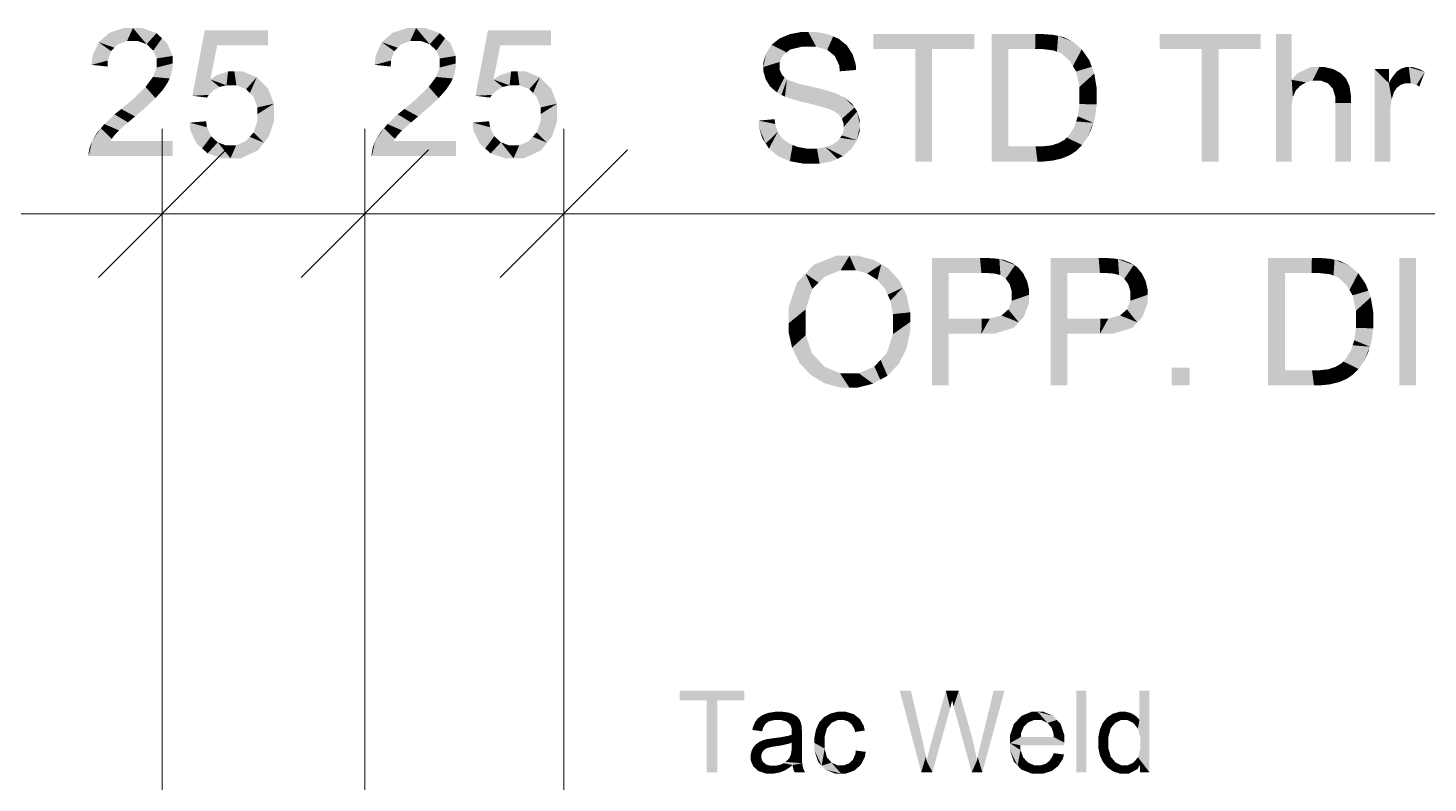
# Model space of a CAD drawing. Header units: millimetres. Extents: x 2 to 579, y 1 to 405.
# Drawn here: x 244.66 to 259.5, y 98.08 to 106.07 of the extents above; entities that cross this region are included whole.
import ezdxf

# ---------------------------------------------------------------- set-up
doc = ezdxf.new("R2010")
doc.units = ezdxf.units.MM
doc.linetypes.add('XKITLINE00', pattern=[0])
doc.layers.add('LinkedObject', color=7, linetype='Continuous', lineweight=0)

# ---------------------------------------------------------------- blocks, each defined once
blk = doc.blocks.new('*A4')
at = {"layer": 'LinkedObject'}
for points in [[(245.468, 105.974), (245.615, 105.901), (245.411, 105.924)], [(245.678, 106.074), (245.468, 105.974), (245.525, 106.024)], [(245.774, 106.074), (245.468, 105.974), (245.678, 106.074)], [(245.711, 105.936), (245.468, 105.974), (245.774, 106.074)], [(245.615, 105.901), (245.468, 105.974), (245.711, 105.936)], [(245.711, 105.936), (245.774, 106.074), (245.771, 105.936)], [(245.771, 105.936), (245.774, 106.074), (245.827, 105.936)], [(246.025, 106.02), (245.774, 106.074), (245.872, 106.074)], [(245.919, 105.903), (245.774, 106.074), (246.025, 106.02)], [(245.827, 105.936), (245.774, 106.074), (245.919, 105.903)], [(245.919, 105.903), (246.025, 106.02), (245.954, 105.869)], [(245.954, 105.869), (246.025, 106.02), (245.99, 105.835)], [(246.082, 105.966), (245.99, 105.835), (246.025, 106.02)], [(245.99, 105.835), (246.082, 105.966), (246.025, 105.752)], [(246.025, 105.752), (246.082, 105.966), (246.195, 105.779)], [(246.195, 105.779), (246.082, 105.966), (246.138, 105.912)], [(246.667, 105.892), (246.404, 105.357), (246.535, 106.05)], [(247.205, 105.892), (246.535, 106.05), (247.205, 106.05)], [(246.667, 105.892), (246.535, 106.05), (247.205, 105.892)], [(248.469, 105.974), (248.616, 105.901), (248.412, 105.924)], [(248.679, 106.074), (248.469, 105.974), (248.526, 106.024)], [(248.775, 106.074), (248.469, 105.974), (248.679, 106.074)], [(248.712, 105.936), (248.469, 105.974), (248.775, 106.074)], [(248.616, 105.901), (248.469, 105.974), (248.712, 105.936)], [(248.712, 105.936), (248.775, 106.074), (248.772, 105.936)], [(248.772, 105.936), (248.775, 106.074), (248.828, 105.936)], [(249.026, 106.02), (248.775, 106.074), (248.872, 106.074)], [(248.92, 105.903), (248.775, 106.074), (249.026, 106.02)], [(248.828, 105.936), (248.775, 106.074), (248.92, 105.903)], [(248.92, 105.903), (249.026, 106.02), (248.955, 105.869)], [(248.955, 105.869), (249.026, 106.02), (248.99, 105.835)], [(249.083, 105.966), (248.99, 105.835), (249.026, 106.02)], [(248.99, 105.835), (249.083, 105.966), (249.026, 105.752)], [(249.026, 105.752), (249.083, 105.966), (249.196, 105.779)], [(249.196, 105.779), (249.083, 105.966), (249.139, 105.912)], [(249.668, 105.892), (249.405, 105.357), (249.536, 106.05)], [(250.206, 105.892), (249.536, 106.05), (250.206, 106.05)], [(249.668, 105.892), (249.536, 106.05), (250.206, 105.892)], [(252.628, 105.964), (252.702, 105.816), (252.543, 105.897)], [(252.739, 105.846), (252.628, 105.964), (252.683, 105.987)], [(252.702, 105.816), (252.628, 105.964), (252.739, 105.846)], [(252.739, 106.01), (252.857, 105.875), (252.683, 105.987)], [(252.683, 105.987), (252.857, 105.875), (252.739, 105.846)], [(252.863, 106.033), (252.857, 105.875), (252.739, 106.01)], [(252.931, 106.033), (252.857, 105.875), (252.863, 106.033)], [(252.857, 105.875), (252.931, 106.033), (252.938, 105.875)], [(252.931, 106.033), (253.016, 105.875), (252.938, 105.875)], [(253.138, 106.009), (252.931, 106.033), (253.006, 106.033)], [(253.195, 105.985), (252.931, 106.033), (253.138, 106.009)], [(253.133, 105.843), (252.931, 106.033), (253.195, 105.985)], [(253.016, 105.875), (252.931, 106.033), (253.133, 105.843)], [(253.195, 105.985), (253.173, 105.81), (253.133, 105.843)], [(253.253, 105.961), (253.173, 105.81), (253.195, 105.985)], [(253.173, 105.81), (253.253, 105.961), (253.213, 105.777)], [(253.213, 105.777), (253.253, 105.961), (253.371, 105.843)], [(253.371, 105.843), (253.253, 105.961), (253.341, 105.89)], [(253.621, 106.01), (254.065, 105.851), (253.621, 105.851)], [(254.244, 105.851), (254.065, 105.851), (253.621, 106.01)], [(254.244, 105.851), (253.621, 106.01), (254.691, 106.01)], [(254.244, 105.851), (254.691, 106.01), (254.691, 105.851)], [(254.874, 106.01), (255.052, 105.851), (254.874, 104.66)], [(255.336, 105.851), (254.874, 106.01), (255.339, 106.01)], [(255.052, 105.851), (254.874, 106.01), (255.336, 105.851)], [(255.339, 106.01), (255.416, 105.851), (255.336, 105.851)], [(255.417, 106.01), (255.416, 105.851), (255.339, 106.01)], [(255.417, 106.01), (255.531, 105.837), (255.416, 105.851)], [(255.537, 106.001), (255.531, 105.837), (255.417, 106.01)], [(255.579, 105.991), (255.531, 105.837), (255.537, 106.001)], [(255.579, 105.991), (255.567, 105.823), (255.531, 105.837)], [(255.567, 105.823), (255.579, 105.991), (255.617, 105.804)], [(255.736, 105.929), (255.579, 105.991), (255.637, 105.978)], [(255.777, 105.894), (255.579, 105.991), (255.736, 105.929)], [(255.701, 105.728), (255.579, 105.991), (255.777, 105.894)], [(255.617, 105.804), (255.579, 105.991), (255.701, 105.728)], [(256.657, 106.01), (257.102, 105.851), (256.657, 105.851)], [(257.28, 105.851), (257.102, 105.851), (256.657, 106.01)], [(257.28, 105.851), (256.657, 106.01), (257.727, 106.01)], [(257.28, 105.851), (257.727, 106.01), (257.727, 105.851)], [(258.055, 106.01), (257.889, 104.66), (257.889, 106.01)], [(258.055, 105.526), (257.889, 104.66), (258.055, 106.01)], [(245.411, 105.924), (245.336, 105.684), (245.345, 105.779)], [(245.543, 105.829), (245.336, 105.684), (245.411, 105.924)], [(245.507, 105.73), (245.336, 105.684), (245.543, 105.829)], [(245.543, 105.829), (245.411, 105.924), (245.579, 105.865)], [(245.579, 105.865), (245.411, 105.924), (245.615, 105.901)], [(246.595, 105.529), (246.404, 105.357), (246.667, 105.892)], [(248.412, 105.924), (248.337, 105.684), (248.346, 105.779)], [(248.544, 105.829), (248.337, 105.684), (248.412, 105.924)], [(248.508, 105.73), (248.337, 105.684), (248.544, 105.829)], [(248.544, 105.829), (248.412, 105.924), (248.58, 105.865)], [(248.58, 105.865), (248.412, 105.924), (248.616, 105.901)], [(249.595, 105.529), (249.405, 105.357), (249.668, 105.892)], [(252.514, 105.852), (252.456, 105.661), (252.485, 105.808)], [(252.665, 105.786), (252.456, 105.661), (252.514, 105.852)], [(252.485, 105.808), (252.456, 105.661), (252.456, 105.712)], [(252.543, 105.897), (252.702, 105.816), (252.514, 105.852)], [(252.514, 105.852), (252.702, 105.816), (252.665, 105.786)], [(253.371, 105.843), (253.259, 105.68), (253.213, 105.777)], [(253.402, 105.796), (253.259, 105.68), (253.371, 105.843)], [(253.435, 105.689), (253.259, 105.68), (253.402, 105.796)], [(254.065, 104.66), (254.244, 105.851), (254.244, 104.66)], [(254.065, 105.851), (254.244, 105.851), (254.065, 104.66)], [(254.874, 104.66), (255.052, 105.851), (255.052, 104.82)], [(255.777, 105.894), (255.736, 105.671), (255.701, 105.728)], [(255.83, 105.849), (255.736, 105.671), (255.777, 105.894)], [(255.91, 105.734), (255.736, 105.671), (255.83, 105.849)], [(257.102, 104.66), (257.28, 105.851), (257.28, 104.66)], [(257.102, 105.851), (257.28, 105.851), (257.102, 104.66)], [(245.336, 105.684), (245.507, 105.73), (245.506, 105.666)], [(246.195, 105.699), (245.986, 105.556), (246.025, 105.656)], [(246.195, 105.659), (245.986, 105.556), (246.195, 105.699)], [(246.178, 105.579), (245.986, 105.556), (246.195, 105.659)], [(246.025, 105.752), (246.195, 105.779), (246.025, 105.703)], [(246.025, 105.703), (246.195, 105.779), (246.025, 105.656)], [(246.195, 105.699), (246.025, 105.656), (246.195, 105.779)], [(248.337, 105.684), (248.508, 105.73), (248.507, 105.666)], [(249.196, 105.699), (248.987, 105.556), (249.026, 105.656)], [(249.196, 105.659), (248.987, 105.556), (249.196, 105.699)], [(249.179, 105.579), (248.987, 105.556), (249.196, 105.659)], [(249.026, 105.752), (249.196, 105.779), (249.026, 105.703)], [(249.026, 105.703), (249.196, 105.779), (249.026, 105.656)], [(249.196, 105.699), (249.026, 105.656), (249.196, 105.779)], [(252.628, 105.715), (252.456, 105.661), (252.665, 105.786)], [(252.456, 105.661), (252.628, 105.715), (252.628, 105.673)], [(252.628, 105.636), (252.456, 105.661), (252.628, 105.673)], [(252.456, 105.661), (252.628, 105.636), (252.456, 105.614)], [(253.438, 105.63), (253.259, 105.68), (253.435, 105.689)], [(253.259, 105.68), (253.438, 105.63), (253.266, 105.616)], [(255.736, 105.671), (255.91, 105.734), (255.771, 105.614)], [(255.771, 105.614), (255.91, 105.734), (255.936, 105.664)], [(255.936, 105.664), (255.806, 105.451), (255.771, 105.614)], [(255.963, 105.593), (255.806, 105.451), (255.936, 105.664)], [(258.259, 105.661), (258.055, 105.526), (258.113, 105.593)], [(258.347, 105.661), (258.055, 105.526), (258.259, 105.661)], [(258.276, 105.518), (258.055, 105.526), (258.347, 105.661)], [(258.276, 105.518), (258.347, 105.661), (258.312, 105.518)], [(258.312, 105.518), (258.347, 105.661), (258.361, 105.518)], [(258.347, 105.661), (258.437, 105.489), (258.361, 105.518)], [(258.401, 105.661), (258.437, 105.489), (258.347, 105.661)], [(258.495, 105.639), (258.437, 105.489), (258.401, 105.661)], [(259.267, 105.661), (259.287, 105.489), (259.214, 105.644)], [(259.296, 105.661), (259.287, 105.489), (259.267, 105.661)], [(259.296, 105.661), (259.317, 105.489), (259.287, 105.489)], [(259.422, 105.634), (259.296, 105.661), (259.338, 105.661)], [(259.465, 105.608), (259.296, 105.661), (259.422, 105.634)], [(259.378, 105.472), (259.296, 105.661), (259.465, 105.608)], [(259.317, 105.489), (259.296, 105.661), (259.378, 105.472)], [(245.947, 105.504), (246.052, 105.375), (245.908, 105.451)], [(245.986, 105.556), (246.052, 105.375), (245.947, 105.504)], [(246.162, 105.54), (245.986, 105.556), (246.178, 105.579)], [(245.986, 105.556), (246.162, 105.54), (246.052, 105.375)], [(246.052, 105.375), (246.162, 105.54), (246.09, 105.418)], [(246.09, 105.418), (246.162, 105.54), (246.145, 105.501)], [(246.404, 105.357), (246.595, 105.529), (246.692, 105.45)], [(246.783, 105.614), (246.595, 105.529), (246.655, 105.572)], [(246.765, 105.468), (246.595, 105.529), (246.783, 105.614)], [(246.692, 105.45), (246.595, 105.529), (246.765, 105.468)], [(246.765, 105.468), (246.783, 105.614), (246.805, 105.468)], [(246.805, 105.468), (246.783, 105.614), (246.87, 105.468)], [(246.849, 105.614), (246.87, 105.468), (246.783, 105.614)], [(247.086, 105.553), (246.849, 105.614), (246.937, 105.614)], [(246.974, 105.427), (246.849, 105.614), (247.086, 105.553)], [(246.87, 105.468), (246.849, 105.614), (246.974, 105.427)], [(246.974, 105.427), (247.086, 105.553), (247.014, 105.386)], [(247.014, 105.386), (247.086, 105.553), (247.053, 105.345)], [(247.147, 105.491), (247.053, 105.345), (247.086, 105.553)], [(248.948, 105.504), (249.052, 105.375), (248.909, 105.451)], [(248.987, 105.556), (249.052, 105.375), (248.948, 105.504)], [(249.163, 105.54), (248.987, 105.556), (249.179, 105.579)], [(248.987, 105.556), (249.163, 105.54), (249.052, 105.375)], [(249.052, 105.375), (249.163, 105.54), (249.091, 105.418)], [(249.091, 105.418), (249.163, 105.54), (249.146, 105.501)], [(249.405, 105.357), (249.595, 105.529), (249.693, 105.45)], [(249.783, 105.614), (249.595, 105.529), (249.656, 105.572)], [(249.765, 105.468), (249.595, 105.529), (249.783, 105.614)], [(249.693, 105.45), (249.595, 105.529), (249.765, 105.468)], [(249.765, 105.468), (249.783, 105.614), (249.806, 105.468)], [(249.806, 105.468), (249.783, 105.614), (249.871, 105.468)], [(249.85, 105.614), (249.871, 105.468), (249.783, 105.614)], [(250.087, 105.553), (249.85, 105.614), (249.938, 105.614)], [(249.975, 105.427), (249.85, 105.614), (250.087, 105.553)], [(249.871, 105.468), (249.85, 105.614), (249.975, 105.427)], [(249.975, 105.427), (250.087, 105.553), (250.014, 105.386)], [(250.014, 105.386), (250.087, 105.553), (250.054, 105.345)], [(250.148, 105.491), (250.054, 105.345), (250.087, 105.553)], [(252.456, 105.614), (252.628, 105.636), (252.48, 105.53)], [(252.48, 105.53), (252.628, 105.636), (252.504, 105.493)], [(252.504, 105.493), (252.628, 105.636), (252.654, 105.576)], [(252.654, 105.576), (252.599, 105.392), (252.504, 105.493)], [(252.68, 105.553), (252.599, 105.392), (252.654, 105.576)], [(252.599, 105.392), (252.68, 105.553), (252.647, 105.367)], [(252.647, 105.367), (252.68, 105.553), (252.706, 105.529)], [(252.647, 105.367), (252.706, 105.529), (252.684, 105.347)], [(252.684, 105.347), (252.706, 105.529), (252.814, 105.305)], [(252.814, 105.305), (252.706, 105.529), (252.84, 105.481)], [(255.989, 105.433), (255.806, 105.451), (255.963, 105.593)], [(258.055, 105.253), (257.889, 104.66), (258.055, 105.526)], [(258.055, 105.253), (258.055, 105.526), (258.068, 105.343)], [(258.068, 105.343), (258.055, 105.526), (258.082, 105.376)], [(258.082, 105.376), (258.055, 105.526), (258.096, 105.409)], [(258.096, 105.409), (258.055, 105.526), (258.142, 105.46)], [(258.142, 105.46), (258.055, 105.526), (258.174, 105.479)], [(258.174, 105.479), (258.055, 105.526), (258.207, 105.499)], [(258.207, 105.499), (258.055, 105.526), (258.276, 105.518)], [(258.535, 105.618), (258.437, 105.489), (258.495, 105.639)], [(258.535, 105.618), (258.464, 105.461), (258.437, 105.489)], [(258.575, 105.596), (258.464, 105.461), (258.535, 105.618)], [(258.464, 105.461), (258.575, 105.596), (258.491, 105.433)], [(258.491, 105.433), (258.575, 105.596), (258.649, 105.5)], [(258.649, 105.5), (258.518, 105.342), (258.491, 105.433)], [(258.667, 105.462), (258.518, 105.342), (258.649, 105.5)], [(258.649, 105.5), (258.575, 105.596), (258.632, 105.537)], [(258.935, 105.639), (259.085, 105.49), (258.935, 104.66)], [(259.085, 105.49), (258.935, 105.639), (259.085, 105.639)], [(259.19, 105.628), (259.085, 105.49), (259.166, 105.611)], [(259.26, 105.489), (259.085, 105.49), (259.19, 105.628)], [(259.166, 105.611), (259.085, 105.49), (259.113, 105.542)], [(259.214, 105.644), (259.287, 105.489), (259.19, 105.628)], [(259.19, 105.628), (259.287, 105.489), (259.26, 105.489)], [(259.378, 105.472), (259.465, 105.608), (259.408, 105.454)], [(245.908, 105.451), (246.013, 105.332), (245.76, 105.308)], [(245.908, 105.451), (246.052, 105.375), (246.013, 105.332)], [(246.66, 105.432), (246.404, 105.357), (246.692, 105.45)], [(246.628, 105.413), (246.404, 105.357), (246.66, 105.432)], [(246.578, 105.366), (246.404, 105.357), (246.628, 105.413)], [(246.404, 105.357), (246.578, 105.366), (246.559, 105.337)], [(247.053, 105.345), (247.147, 105.491), (247.093, 105.233)], [(247.093, 105.233), (247.147, 105.491), (247.268, 105.273)], [(247.268, 105.273), (247.147, 105.491), (247.208, 105.43)], [(248.909, 105.451), (249.014, 105.332), (248.76, 105.308)], [(248.909, 105.451), (249.052, 105.375), (249.014, 105.332)], [(249.661, 105.432), (249.405, 105.357), (249.693, 105.45)], [(249.629, 105.413), (249.405, 105.357), (249.661, 105.432)], [(249.579, 105.366), (249.405, 105.357), (249.629, 105.413)], [(249.405, 105.357), (249.579, 105.366), (249.56, 105.337)], [(250.054, 105.345), (250.148, 105.491), (250.094, 105.233)], [(250.094, 105.233), (250.148, 105.491), (250.269, 105.273)], [(250.269, 105.273), (250.148, 105.491), (250.208, 105.43)], [(252.504, 105.493), (252.599, 105.392), (252.527, 105.455)], [(252.814, 105.305), (252.84, 105.481), (252.907, 105.283)], [(252.907, 105.283), (252.84, 105.481), (252.949, 105.457)], [(252.907, 105.283), (252.949, 105.457), (253, 105.26)], [(253, 105.26), (252.949, 105.457), (253.058, 105.432)], [(253, 105.26), (253.058, 105.432), (253.12, 105.227)], [(253.12, 105.227), (253.058, 105.432), (253.148, 105.217)], [(253.148, 105.217), (253.058, 105.432), (253.19, 105.201)], [(253.207, 105.389), (253.19, 105.201), (253.058, 105.432)], [(253.248, 105.371), (253.19, 105.201), (253.207, 105.389)], [(253.19, 105.201), (253.248, 105.371), (253.251, 105.161)], [(253.251, 105.161), (253.248, 105.371), (253.307, 105.343)], [(255.989, 105.343), (255.806, 105.451), (255.989, 105.433)], [(255.806, 105.451), (255.989, 105.343), (255.806, 105.345)], [(258.684, 105.352), (258.518, 105.342), (258.667, 105.462)], [(258.684, 105.28), (258.518, 105.342), (258.684, 105.352)], [(258.935, 104.66), (259.085, 105.49), (259.101, 104.66)], [(259.085, 105.49), (259.101, 105.172), (259.101, 104.66)], [(259.101, 105.172), (259.085, 105.49), (259.101, 105.225)], [(259.101, 105.225), (259.085, 105.49), (259.115, 105.322)], [(259.115, 105.322), (259.085, 105.49), (259.129, 105.366)], [(259.129, 105.366), (259.085, 105.49), (259.138, 105.395)], [(259.138, 105.395), (259.085, 105.49), (259.168, 105.44)], [(259.168, 105.44), (259.085, 105.49), (259.19, 105.457)], [(259.19, 105.457), (259.085, 105.49), (259.211, 105.473)], [(259.211, 105.473), (259.085, 105.49), (259.26, 105.489)], [(245.65, 105.217), (245.722, 105.075), (245.579, 105.16)], [(245.886, 105.213), (245.65, 105.217), (245.76, 105.308)], [(245.65, 105.217), (245.797, 105.138), (245.722, 105.075)], [(245.797, 105.138), (245.65, 105.217), (245.886, 105.213)], [(245.76, 105.308), (246.013, 105.332), (245.886, 105.213)], [(247.093, 105.233), (247.268, 105.273), (247.093, 105.162)], [(247.093, 105.162), (247.268, 105.273), (247.093, 105.087)], [(247.268, 105.176), (247.093, 105.087), (247.268, 105.273)], [(248.651, 105.217), (248.723, 105.075), (248.58, 105.16)], [(248.886, 105.213), (248.651, 105.217), (248.76, 105.308)], [(248.651, 105.217), (248.797, 105.138), (248.723, 105.075)], [(248.797, 105.138), (248.651, 105.217), (248.886, 105.213)], [(248.76, 105.308), (249.014, 105.332), (248.886, 105.213)], [(250.094, 105.233), (250.269, 105.273), (250.094, 105.162)], [(250.094, 105.162), (250.269, 105.273), (250.094, 105.087)], [(250.269, 105.176), (250.094, 105.087), (250.269, 105.273)], [(253.251, 105.161), (253.307, 105.343), (253.269, 105.137)], [(253.269, 105.137), (253.307, 105.343), (253.288, 105.113)], [(253.307, 105.343), (253.422, 105.233), (253.288, 105.113)], [(253.288, 105.113), (253.422, 105.233), (253.307, 105.058)], [(253.422, 105.233), (253.307, 105.343), (253.394, 105.275)], [(253.307, 105.058), (253.422, 105.233), (253.45, 105.191)], [(255.806, 105.269), (255.989, 105.266), (255.788, 105.139)], [(255.788, 105.139), (255.989, 105.266), (255.953, 105.07)], [(255.989, 105.343), (255.806, 105.269), (255.806, 105.345)], [(255.989, 105.266), (255.806, 105.269), (255.989, 105.343)], [(255.953, 105.07), (255.989, 105.266), (255.971, 105.13)], [(258.055, 105.195), (257.889, 104.66), (258.055, 105.253)], [(258.518, 105.342), (258.684, 105.28), (258.518, 105.28)], [(258.518, 104.66), (258.684, 105.28), (258.684, 104.66)], [(258.518, 105.28), (258.684, 105.28), (258.518, 104.66)], [(245.471, 105.057), (245.584, 104.945), (245.434, 105.013)], [(245.722, 105.075), (245.471, 105.057), (245.579, 105.16)], [(245.627, 104.99), (245.471, 105.057), (245.722, 105.075)], [(245.584, 104.945), (245.471, 105.057), (245.605, 104.968)], [(245.605, 104.968), (245.471, 105.057), (245.627, 104.99)], [(246.558, 105.024), (246.375, 105.072), (246.549, 105.087)], [(246.375, 105.072), (246.507, 104.799), (246.383, 104.987)], [(246.558, 105.024), (246.507, 104.799), (246.375, 105.072)], [(247.052, 104.968), (247.268, 105.176), (247.162, 104.86)], [(247.093, 105.087), (247.268, 105.176), (247.052, 104.968)], [(247.162, 104.86), (247.268, 105.176), (247.215, 104.926)], [(247.215, 104.926), (247.268, 105.176), (247.268, 105.085)], [(248.472, 105.057), (248.585, 104.945), (248.435, 105.013)], [(248.723, 105.075), (248.472, 105.057), (248.58, 105.16)], [(248.627, 104.99), (248.472, 105.057), (248.723, 105.075)], [(248.585, 104.945), (248.472, 105.057), (248.606, 104.968)], [(248.606, 104.968), (248.472, 105.057), (248.627, 104.99)], [(249.559, 105.024), (249.375, 105.072), (249.549, 105.087)], [(249.375, 105.072), (249.508, 104.799), (249.384, 104.987)], [(249.559, 105.024), (249.508, 104.799), (249.375, 105.072)], [(250.052, 104.968), (250.269, 105.176), (250.162, 104.86)], [(250.094, 105.087), (250.269, 105.176), (250.052, 104.968)], [(250.162, 104.86), (250.269, 105.176), (250.216, 104.926)], [(250.216, 104.926), (250.269, 105.176), (250.269, 105.085)], [(252.581, 105.058), (252.406, 105.094), (252.575, 105.109)], [(252.406, 105.094), (252.48, 104.851), (252.408, 105.026)], [(252.581, 105.058), (252.48, 104.851), (252.406, 105.094)], [(252.609, 104.975), (252.48, 104.851), (252.581, 105.058)], [(253.307, 105.058), (253.45, 105.191), (253.307, 105.026)], [(253.307, 105.026), (253.45, 105.191), (253.307, 104.995)], [(253.45, 105.191), (253.478, 105.041), (253.307, 104.995)], [(253.478, 105.041), (253.45, 105.191), (253.478, 105.096)], [(255.703, 104.946), (255.953, 105.07), (255.861, 104.874)], [(255.752, 105.032), (255.953, 105.07), (255.703, 104.946)], [(255.77, 105.085), (255.953, 105.07), (255.752, 105.032)], [(255.953, 105.07), (255.77, 105.085), (255.788, 105.139)], [(255.861, 104.874), (255.953, 105.07), (255.889, 104.912)], [(255.889, 104.912), (255.953, 105.07), (255.935, 105.011)], [(257.889, 104.66), (258.055, 105.195), (258.055, 104.66)], [(245.434, 105.013), (245.342, 104.879), (245.396, 104.969)], [(245.549, 104.901), (245.342, 104.879), (245.434, 105.013)], [(245.434, 105.013), (245.584, 104.945), (245.549, 104.901)], [(246.383, 104.987), (246.507, 104.799), (246.449, 104.85)], [(246.603, 104.928), (246.507, 104.799), (246.558, 105.024)], [(246.507, 104.799), (246.603, 104.928), (246.566, 104.747)], [(246.638, 104.896), (246.566, 104.747), (246.603, 104.928)], [(247.011, 104.922), (247.162, 104.86), (246.969, 104.877)], [(247.052, 104.968), (247.162, 104.86), (247.011, 104.922)], [(248.435, 105.013), (248.342, 104.879), (248.397, 104.969)], [(248.55, 104.901), (248.342, 104.879), (248.435, 105.013)], [(248.435, 105.013), (248.585, 104.945), (248.55, 104.901)], [(249.384, 104.987), (249.508, 104.799), (249.45, 104.85)], [(249.604, 104.928), (249.508, 104.799), (249.559, 105.024)], [(249.508, 104.799), (249.604, 104.928), (249.566, 104.747)], [(249.639, 104.896), (249.566, 104.747), (249.604, 104.928)], [(250.011, 104.922), (250.162, 104.86), (249.97, 104.877)], [(250.052, 104.968), (250.162, 104.86), (250.011, 104.922)], [(252.408, 105.026), (252.48, 104.851), (252.445, 104.905)], [(252.48, 104.851), (252.609, 104.975), (252.515, 104.798)], [(252.515, 104.798), (252.609, 104.975), (252.612, 104.717)], [(252.631, 104.942), (252.612, 104.717), (252.609, 104.975)], [(252.652, 104.91), (252.612, 104.717), (252.631, 104.942)], [(252.652, 104.91), (252.674, 104.691), (252.612, 104.717)], [(252.72, 104.857), (252.674, 104.691), (252.652, 104.91)], [(253.269, 104.911), (253.447, 104.886), (253.25, 104.884)], [(253.288, 104.937), (253.447, 104.886), (253.269, 104.911)], [(253.288, 104.937), (253.478, 105.041), (253.447, 104.886)], [(253.307, 104.995), (253.478, 105.041), (253.288, 104.937)], [(253.447, 104.886), (253.478, 105.041), (253.478, 104.987)], [(255.671, 104.915), (255.772, 104.773), (255.649, 104.892)], [(255.861, 104.874), (255.671, 104.915), (255.703, 104.946)], [(255.833, 104.835), (255.671, 104.915), (255.861, 104.874)], [(255.772, 104.773), (255.671, 104.915), (255.833, 104.835)], [(245.314, 104.806), (245.305, 104.719), (245.304, 104.749)], [(245.342, 104.879), (245.305, 104.719), (245.325, 104.834)], [(245.535, 104.878), (245.305, 104.719), (245.342, 104.879)], [(245.305, 104.719), (245.535, 104.878), (246.196, 104.719)], [(245.325, 104.834), (245.305, 104.719), (245.314, 104.806)], [(245.535, 104.878), (245.342, 104.879), (245.549, 104.901)], [(246.196, 104.719), (245.535, 104.878), (246.196, 104.878)], [(246.673, 104.864), (246.566, 104.747), (246.638, 104.896)], [(246.673, 104.864), (246.808, 104.696), (246.566, 104.747)], [(246.758, 104.832), (246.808, 104.696), (246.673, 104.864)], [(246.808, 104.832), (246.808, 104.696), (246.758, 104.832)], [(246.808, 104.696), (247.162, 104.86), (246.92, 104.696)], [(246.868, 104.832), (247.162, 104.86), (246.808, 104.696)], [(246.868, 104.832), (246.808, 104.696), (246.808, 104.832)], [(246.969, 104.877), (247.162, 104.86), (246.868, 104.832)], [(246.92, 104.696), (247.162, 104.86), (247.097, 104.778)], [(248.315, 104.806), (248.306, 104.719), (248.305, 104.749)], [(248.342, 104.879), (248.306, 104.719), (248.325, 104.834)], [(248.536, 104.878), (248.306, 104.719), (248.342, 104.879)], [(248.306, 104.719), (248.536, 104.878), (249.197, 104.719)], [(248.325, 104.834), (248.306, 104.719), (248.315, 104.806)], [(248.536, 104.878), (248.342, 104.879), (248.55, 104.901)], [(249.197, 104.719), (248.536, 104.878), (249.197, 104.878)], [(249.674, 104.864), (249.566, 104.747), (249.639, 104.896)], [(249.674, 104.864), (249.808, 104.696), (249.566, 104.747)], [(249.759, 104.832), (249.808, 104.696), (249.674, 104.864)], [(249.809, 104.832), (249.808, 104.696), (249.759, 104.832)], [(249.808, 104.696), (250.162, 104.86), (249.921, 104.696)], [(249.869, 104.832), (250.162, 104.86), (249.808, 104.696)], [(249.869, 104.832), (249.808, 104.696), (249.809, 104.832)], [(249.97, 104.877), (250.162, 104.86), (249.869, 104.832)], [(249.921, 104.696), (250.162, 104.86), (250.098, 104.778)], [(252.674, 104.691), (252.72, 104.857), (252.736, 104.664)], [(252.766, 104.837), (252.736, 104.664), (252.72, 104.857)], [(252.812, 104.817), (252.736, 104.664), (252.766, 104.837)], [(252.812, 104.817), (252.889, 104.637), (252.736, 104.664)], [(252.915, 104.797), (252.889, 104.637), (252.812, 104.817)], [(252.915, 104.797), (252.98, 104.637), (252.889, 104.637)], [(252.973, 104.797), (252.98, 104.637), (252.915, 104.797)], [(252.973, 104.797), (253.052, 104.637), (252.98, 104.637)], [(253.024, 104.797), (253.052, 104.637), (252.973, 104.797)], [(253.114, 104.812), (253.24, 104.69), (253.024, 104.797)], [(253.024, 104.797), (253.24, 104.69), (253.052, 104.637)], [(253.153, 104.827), (253.386, 104.791), (253.114, 104.812)], [(253.298, 104.717), (253.114, 104.812), (253.386, 104.791)], [(253.24, 104.69), (253.114, 104.812), (253.298, 104.717)], [(253.192, 104.842), (253.386, 104.791), (253.153, 104.827)], [(253.25, 104.884), (253.417, 104.838), (253.192, 104.842)], [(253.192, 104.842), (253.417, 104.838), (253.386, 104.791)], [(253.417, 104.838), (253.25, 104.884), (253.447, 104.886)], [(255.052, 104.82), (255.361, 104.66), (254.874, 104.66)], [(255.341, 104.82), (255.361, 104.66), (255.052, 104.82)], [(255.341, 104.82), (255.422, 104.66), (255.361, 104.66)], [(255.407, 104.82), (255.422, 104.66), (255.341, 104.82)], [(255.577, 104.683), (255.407, 104.82), (255.512, 104.832)], [(255.53, 104.672), (255.407, 104.82), (255.577, 104.683)], [(255.422, 104.66), (255.407, 104.82), (255.53, 104.672)], [(255.55, 104.845), (255.577, 104.683), (255.512, 104.832)], [(255.588, 104.857), (255.577, 104.683), (255.55, 104.845)], [(255.577, 104.683), (255.588, 104.857), (255.625, 104.695)], [(255.739, 104.751), (255.588, 104.857), (255.649, 104.892)], [(255.705, 104.729), (255.588, 104.857), (255.739, 104.751)], [(255.625, 104.695), (255.588, 104.857), (255.705, 104.729)], [(255.649, 104.892), (255.772, 104.773), (255.739, 104.751)], [(246.566, 104.747), (246.808, 104.696), (246.716, 104.696)], [(249.566, 104.747), (249.808, 104.696), (249.716, 104.696)], [(253.052, 104.637), (253.24, 104.69), (253.182, 104.664)], [(253.225, 103.663), (252.902, 103.473), (252.992, 103.568)], [(253.368, 103.663), (252.902, 103.473), (253.225, 103.663)], [(253.274, 103.509), (252.902, 103.473), (253.368, 103.663)], [(253.274, 103.509), (253.368, 103.663), (253.369, 103.509)], [(253.368, 103.663), (253.436, 103.509), (253.369, 103.509)], [(253.63, 103.618), (253.368, 103.663), (253.461, 103.663)], [(253.705, 103.573), (253.368, 103.663), (253.63, 103.618)], [(253.556, 103.475), (253.368, 103.663), (253.705, 103.573)], [(253.436, 103.509), (253.368, 103.663), (253.556, 103.475)], [(253.556, 103.475), (253.705, 103.573), (253.61, 103.441)], [(253.705, 103.573), (253.664, 103.407), (253.61, 103.441)], [(253.664, 103.407), (253.705, 103.573), (253.745, 103.312)], [(253.894, 103.404), (253.705, 103.573), (253.78, 103.529)], [(253.934, 103.325), (253.705, 103.573), (253.894, 103.404)], [(253.745, 103.312), (253.705, 103.573), (253.934, 103.325)], [(254.421, 102.998), (254.243, 102.29), (254.243, 103.64)], [(254.243, 103.64), (254.421, 103.48), (254.421, 102.998)], [(254.766, 103.48), (254.243, 103.64), (254.752, 103.64)], [(254.421, 103.48), (254.243, 103.64), (254.766, 103.48)], [(254.752, 103.64), (254.827, 103.48), (254.766, 103.48)], [(254.819, 103.64), (254.827, 103.48), (254.752, 103.64)], [(254.819, 103.64), (254.91, 103.474), (254.827, 103.48)], [(254.921, 103.633), (254.91, 103.474), (254.819, 103.64)], [(254.957, 103.627), (254.91, 103.474), (254.921, 103.633)], [(254.957, 103.627), (254.933, 103.468), (254.91, 103.474)], [(254.933, 103.468), (254.957, 103.627), (254.968, 103.459)], [(255.089, 103.587), (254.957, 103.627), (255.006, 103.619)], [(255.123, 103.564), (254.957, 103.627), (255.089, 103.587)], [(255.024, 103.419), (254.957, 103.627), (255.123, 103.564)], [(254.968, 103.459), (254.957, 103.627), (255.024, 103.419)], [(255.678, 102.998), (255.5, 102.29), (255.5, 103.64)], [(255.5, 103.64), (255.678, 103.48), (255.678, 102.998)], [(256.023, 103.48), (255.5, 103.64), (256.009, 103.64)], [(255.678, 103.48), (255.5, 103.64), (256.023, 103.48)], [(256.009, 103.64), (256.084, 103.48), (256.023, 103.48)], [(256.076, 103.64), (256.084, 103.48), (256.009, 103.64)], [(256.076, 103.64), (256.167, 103.474), (256.084, 103.48)], [(256.178, 103.633), (256.167, 103.474), (256.076, 103.64)], [(256.214, 103.627), (256.167, 103.474), (256.178, 103.633)], [(256.214, 103.627), (256.19, 103.468), (256.167, 103.474)], [(256.19, 103.468), (256.214, 103.627), (256.225, 103.459)], [(256.346, 103.587), (256.214, 103.627), (256.263, 103.619)], [(256.38, 103.564), (256.214, 103.627), (256.346, 103.587)], [(256.281, 103.419), (256.214, 103.627), (256.38, 103.564)], [(256.225, 103.459), (256.214, 103.627), (256.281, 103.419)], [(257.805, 103.64), (257.983, 103.48), (257.805, 102.29)], [(258.266, 103.48), (257.805, 103.64), (258.269, 103.64)], [(257.983, 103.48), (257.805, 103.64), (258.266, 103.48)], [(258.269, 103.64), (258.346, 103.48), (258.266, 103.48)], [(258.348, 103.64), (258.346, 103.48), (258.269, 103.64)], [(258.348, 103.64), (258.462, 103.467), (258.346, 103.48)], [(258.468, 103.63), (258.462, 103.467), (258.348, 103.64)], [(258.509, 103.62), (258.462, 103.467), (258.468, 103.63)], [(258.509, 103.62), (258.498, 103.453), (258.462, 103.467)], [(258.498, 103.453), (258.509, 103.62), (258.547, 103.433)], [(258.666, 103.559), (258.509, 103.62), (258.567, 103.607)], [(258.707, 103.524), (258.509, 103.62), (258.666, 103.559)], [(258.632, 103.357), (258.509, 103.62), (258.707, 103.524)], [(258.547, 103.433), (258.509, 103.62), (258.632, 103.357)], [(259.373, 103.64), (259.195, 102.29), (259.195, 103.64)], [(259.373, 102.29), (259.195, 102.29), (259.373, 103.64)], [(252.902, 103.473), (252.722, 102.947), (252.812, 103.378)], [(252.974, 103.313), (252.722, 102.947), (252.902, 103.473)], [(253.111, 103.444), (252.902, 103.473), (253.274, 103.509)], [(252.902, 103.473), (253.111, 103.444), (253.042, 103.379)], [(252.974, 103.313), (252.902, 103.473), (253.042, 103.379)], [(255.123, 103.564), (255.046, 103.389), (255.024, 103.419)], [(255.157, 103.541), (255.046, 103.389), (255.123, 103.564)], [(255.211, 103.475), (255.046, 103.389), (255.157, 103.541)], [(255.046, 103.389), (255.211, 103.475), (255.067, 103.359)], [(255.067, 103.359), (255.211, 103.475), (255.231, 103.434)], [(255.231, 103.434), (255.088, 103.286), (255.067, 103.359)], [(255.252, 103.392), (255.088, 103.286), (255.231, 103.434)], [(256.38, 103.564), (256.302, 103.389), (256.281, 103.419)], [(256.413, 103.541), (256.302, 103.389), (256.38, 103.564)], [(256.467, 103.475), (256.302, 103.389), (256.413, 103.541)], [(256.302, 103.389), (256.467, 103.475), (256.324, 103.359)], [(256.324, 103.359), (256.467, 103.475), (256.488, 103.434)], [(256.488, 103.434), (256.345, 103.286), (256.324, 103.359)], [(256.508, 103.392), (256.345, 103.286), (256.488, 103.434)], [(257.805, 102.29), (257.983, 103.48), (257.983, 102.449)], [(258.707, 103.524), (258.667, 103.3), (258.632, 103.357)], [(258.761, 103.479), (258.667, 103.3), (258.707, 103.524)], [(258.84, 103.363), (258.667, 103.3), (258.761, 103.479)], [(252.812, 103.378), (252.722, 102.947), (252.722, 103.115)], [(252.905, 103.096), (252.722, 102.947), (252.974, 103.313)], [(253.745, 103.312), (253.934, 103.325), (253.773, 103.251)], [(253.934, 103.325), (253.801, 103.189), (253.773, 103.251)], [(253.801, 103.189), (253.934, 103.325), (253.829, 103.045)], [(253.829, 103.045), (253.934, 103.325), (254.012, 103.064)], [(254.012, 103.064), (253.934, 103.325), (253.973, 103.245)], [(255.272, 103.3), (255.088, 103.286), (255.252, 103.392)], [(255.272, 103.25), (255.088, 103.286), (255.272, 103.3)], [(255.088, 103.286), (255.272, 103.25), (255.088, 103.244)], [(256.529, 103.3), (256.345, 103.286), (256.508, 103.392)], [(256.529, 103.25), (256.345, 103.286), (256.529, 103.3)], [(256.345, 103.286), (256.529, 103.25), (256.345, 103.244)], [(258.667, 103.3), (258.84, 103.363), (258.701, 103.244)], [(258.701, 103.244), (258.84, 103.363), (258.867, 103.293)], [(258.867, 103.293), (258.736, 103.081), (258.701, 103.244)], [(258.893, 103.223), (258.736, 103.081), (258.867, 103.293)], [(255.052, 103.095), (255.272, 103.25), (255.163, 102.958)], [(255.088, 103.186), (255.272, 103.25), (255.052, 103.095)], [(255.272, 103.25), (255.088, 103.186), (255.088, 103.244)], [(255.163, 102.958), (255.272, 103.25), (255.217, 103.018)], [(255.217, 103.018), (255.272, 103.25), (255.272, 103.164)], [(256.309, 103.095), (256.529, 103.25), (256.419, 102.958)], [(256.345, 103.186), (256.529, 103.25), (256.309, 103.095)], [(256.529, 103.25), (256.345, 103.186), (256.345, 103.244)], [(256.419, 102.958), (256.529, 103.25), (256.474, 103.018)], [(256.474, 103.018), (256.529, 103.25), (256.529, 103.164)], [(258.92, 103.062), (258.736, 103.081), (258.893, 103.223)], [(252.722, 102.947), (252.905, 103.096), (252.905, 102.944)], [(253.829, 102.963), (254.012, 103.064), (254.012, 102.962)], [(253.829, 103.045), (254.012, 103.064), (253.829, 102.963)], [(254.421, 102.998), (254.421, 102.839), (254.243, 102.29)], [(254.767, 102.839), (254.421, 102.998), (254.77, 102.998)], [(254.421, 102.839), (254.421, 102.998), (254.767, 102.839)], [(254.857, 102.998), (255.163, 102.958), (254.767, 102.839)], [(254.857, 102.998), (254.767, 102.839), (254.77, 102.998)], [(254.979, 103.031), (255.163, 102.958), (254.857, 102.998)], [(255.016, 103.063), (255.163, 102.958), (254.979, 103.031)], [(255.163, 102.958), (255.016, 103.063), (255.052, 103.095)], [(255.678, 102.998), (255.678, 102.839), (255.5, 102.29)], [(256.024, 102.839), (255.678, 102.998), (256.027, 102.998)], [(255.678, 102.839), (255.678, 102.998), (256.024, 102.839)], [(256.113, 102.998), (256.419, 102.958), (256.024, 102.839)], [(256.113, 102.998), (256.024, 102.839), (256.027, 102.998)], [(256.236, 103.031), (256.419, 102.958), (256.113, 102.998)], [(256.273, 103.063), (256.419, 102.958), (256.236, 103.031)], [(256.419, 102.958), (256.273, 103.063), (256.309, 103.095)], [(258.92, 102.972), (258.736, 103.081), (258.92, 103.062)], [(258.736, 103.081), (258.92, 102.972), (258.736, 102.975)], [(258.92, 102.972), (258.736, 102.898), (258.736, 102.975)], [(252.722, 102.947), (252.905, 102.822), (252.722, 102.858)], [(252.905, 102.822), (252.722, 102.947), (252.905, 102.944)], [(252.722, 102.858), (252.905, 102.822), (252.76, 102.69)], [(253.764, 102.632), (254.012, 102.962), (253.93, 102.595)], [(253.829, 102.833), (254.012, 102.962), (253.764, 102.632)], [(254.012, 102.962), (253.829, 102.833), (253.829, 102.963)], [(253.93, 102.595), (254.012, 102.962), (253.971, 102.676)], [(253.971, 102.676), (254.012, 102.962), (254.012, 102.86)], [(254.243, 102.29), (254.421, 102.839), (254.421, 102.29)], [(254.767, 102.839), (255.163, 102.958), (254.91, 102.839)], [(254.91, 102.839), (255.163, 102.958), (255.108, 102.899)], [(255.5, 102.29), (255.678, 102.839), (255.678, 102.29)], [(256.024, 102.839), (256.419, 102.958), (256.167, 102.839)], [(256.167, 102.839), (256.419, 102.958), (256.365, 102.899)], [(258.736, 102.898), (258.92, 102.895), (258.718, 102.768)], [(258.718, 102.768), (258.92, 102.895), (258.884, 102.7)], [(258.92, 102.895), (258.736, 102.898), (258.92, 102.972)], [(258.884, 102.7), (258.92, 102.895), (258.902, 102.759)], [(252.76, 102.69), (252.905, 102.822), (252.799, 102.61)], [(252.799, 102.61), (252.905, 102.822), (252.971, 102.63)], [(258.633, 102.576), (258.884, 102.7), (258.792, 102.503)], [(258.683, 102.661), (258.884, 102.7), (258.633, 102.576)], [(258.701, 102.715), (258.884, 102.7), (258.683, 102.661)], [(258.884, 102.7), (258.701, 102.715), (258.718, 102.768)], [(258.792, 102.503), (258.884, 102.7), (258.82, 102.542)], [(258.82, 102.542), (258.884, 102.7), (258.866, 102.64)], [(252.971, 102.63), (252.952, 102.405), (252.799, 102.61)], [(252.799, 102.61), (252.952, 102.405), (252.838, 102.53)], [(253.037, 102.56), (252.952, 102.405), (252.971, 102.63)], [(252.952, 102.405), (253.037, 102.56), (253.027, 102.359)], [(253.027, 102.359), (253.037, 102.56), (253.102, 102.489)], [(253.698, 102.561), (253.771, 102.392), (253.633, 102.49)], [(253.93, 102.595), (253.698, 102.561), (253.764, 102.632)], [(253.888, 102.514), (253.698, 102.561), (253.93, 102.595)], [(253.771, 102.392), (253.698, 102.561), (253.888, 102.514)], [(258.602, 102.544), (258.702, 102.403), (258.579, 102.521)], [(258.792, 102.503), (258.602, 102.544), (258.633, 102.576)], [(258.764, 102.464), (258.602, 102.544), (258.792, 102.503)], [(258.702, 102.403), (258.602, 102.544), (258.764, 102.464)], [(253.102, 102.489), (253.367, 102.267), (253.027, 102.359)], [(253.267, 102.419), (253.367, 102.267), (253.102, 102.489)], [(253.367, 102.267), (253.267, 102.419), (253.366, 102.419)], [(253.467, 102.419), (253.367, 102.267), (253.366, 102.419)], [(253.367, 102.267), (253.467, 102.419), (253.455, 102.267)], [(253.455, 102.267), (253.467, 102.419), (253.619, 102.308)], [(253.695, 102.35), (253.467, 102.419), (253.633, 102.49)], [(253.619, 102.308), (253.467, 102.419), (253.695, 102.35)], [(253.633, 102.49), (253.771, 102.392), (253.695, 102.35)], [(256.972, 102.479), (256.783, 102.29), (256.783, 102.479)], [(256.972, 102.29), (256.783, 102.29), (256.972, 102.479)], [(257.983, 102.449), (258.291, 102.29), (257.805, 102.29)], [(258.271, 102.449), (258.291, 102.29), (257.983, 102.449)], [(258.271, 102.449), (258.352, 102.29), (258.291, 102.29)], [(258.338, 102.449), (258.352, 102.29), (258.271, 102.449)], [(258.508, 102.313), (258.338, 102.449), (258.443, 102.461)], [(258.461, 102.301), (258.338, 102.449), (258.508, 102.313)], [(258.352, 102.29), (258.338, 102.449), (258.461, 102.301)], [(258.481, 102.474), (258.508, 102.313), (258.443, 102.461)], [(258.519, 102.486), (258.508, 102.313), (258.481, 102.474)], [(258.508, 102.313), (258.519, 102.486), (258.555, 102.324)], [(258.669, 102.38), (258.519, 102.486), (258.579, 102.521)], [(258.636, 102.358), (258.519, 102.486), (258.669, 102.38)], [(258.555, 102.324), (258.519, 102.486), (258.636, 102.358)], [(258.579, 102.521), (258.702, 102.403), (258.669, 102.38)], [(253.027, 102.359), (253.367, 102.267), (253.102, 102.313)], [(253.102, 102.313), (253.367, 102.267), (253.272, 102.267)], [(251.569, 99.058), (251.854, 98.956), (251.569, 98.956)], [(251.968, 98.956), (251.854, 98.956), (251.569, 99.058)], [(251.968, 98.956), (251.569, 99.058), (252.254, 99.058)], [(251.968, 98.956), (252.254, 99.058), (252.254, 98.956)], [(254.019, 99.058), (254.129, 98.194), (253.901, 99.058)], [(254.15, 98.492), (254.129, 98.194), (254.019, 99.058)], [(254.39, 99.058), (254.43, 98.852), (254.225, 98.474)], [(254.43, 98.852), (254.39, 99.058), (254.435, 98.873)], [(254.435, 98.873), (254.39, 99.058), (254.448, 98.924)], [(254.448, 98.924), (254.39, 99.058), (254.456, 98.954)], [(254.527, 99.058), (254.456, 98.954), (254.39, 99.058)], [(254.456, 98.954), (254.527, 99.058), (254.458, 98.944)], [(254.458, 98.944), (254.527, 99.058), (254.472, 98.893)], [(254.472, 98.893), (254.527, 99.058), (254.483, 98.852)], [(254.483, 98.852), (254.527, 99.058), (254.651, 98.62)], [(255.012, 99.058), (254.762, 98.503), (254.897, 99.058)], [(254.776, 98.194), (254.762, 98.503), (255.012, 99.058)], [(255.879, 99.058), (255.773, 98.194), (255.773, 99.058)], [(255.879, 98.194), (255.773, 98.194), (255.879, 99.058)], [(256.547, 99.058), (256.441, 98.748), (256.441, 99.058)], [(256.547, 99.058), (256.45, 98.562), (256.441, 98.748)], [(256.45, 98.562), (256.547, 99.058), (256.547, 98.194)], [(251.854, 98.194), (251.968, 98.956), (251.968, 98.194)], [(251.854, 98.956), (251.968, 98.956), (251.854, 98.194)], [(252.581, 98.834), (252.479, 98.812), (252.51, 98.823)], [(252.569, 98.746), (252.479, 98.812), (252.581, 98.834)], [(252.569, 98.746), (252.581, 98.834), (252.606, 98.746)], [(252.606, 98.746), (252.581, 98.834), (252.646, 98.746)], [(252.621, 98.834), (252.646, 98.746), (252.581, 98.834)], [(252.727, 98.825), (252.621, 98.834), (252.662, 98.834)], [(252.752, 98.816), (252.621, 98.834), (252.727, 98.825)], [(252.706, 98.728), (252.621, 98.834), (252.752, 98.816)], [(252.646, 98.746), (252.621, 98.834), (252.706, 98.728)], [(253.24, 98.834), (253.245, 98.747), (253.166, 98.815)], [(253.28, 98.834), (253.245, 98.747), (253.24, 98.834)], [(253.245, 98.747), (253.28, 98.834), (253.285, 98.747)], [(253.28, 98.834), (253.311, 98.747), (253.285, 98.747)], [(253.415, 98.808), (253.28, 98.834), (253.331, 98.834)], [(253.447, 98.783), (253.28, 98.834), (253.415, 98.808)], [(253.356, 98.731), (253.28, 98.834), (253.447, 98.783)], [(253.311, 98.747), (253.28, 98.834), (253.356, 98.731)], [(254.225, 98.474), (254.43, 98.852), (254.247, 98.194)], [(254.651, 98.62), (254.664, 98.194), (254.483, 98.852)], [(255.361, 98.834), (255.191, 98.791), (255.297, 98.834)], [(255.326, 98.747), (255.191, 98.791), (255.361, 98.834)], [(255.326, 98.747), (255.361, 98.834), (255.362, 98.747)], [(255.361, 98.834), (255.402, 98.747), (255.362, 98.747)], [(255.527, 98.792), (255.361, 98.834), (255.424, 98.834)], [(255.566, 98.749), (255.361, 98.834), (255.527, 98.792)], [(255.468, 98.716), (255.361, 98.834), (255.566, 98.749)], [(255.402, 98.747), (255.361, 98.834), (255.468, 98.716)], [(256.23, 98.834), (256.243, 98.746), (256.16, 98.814)], [(256.268, 98.834), (256.243, 98.746), (256.23, 98.834)], [(256.243, 98.746), (256.268, 98.834), (256.279, 98.746)], [(256.268, 98.834), (256.315, 98.746), (256.279, 98.746)], [(256.297, 98.834), (256.315, 98.746), (256.268, 98.834)], [(256.347, 98.822), (256.315, 98.746), (256.297, 98.834)], [(256.369, 98.81), (256.315, 98.746), (256.347, 98.822)], [(252.386, 98.749), (252.339, 98.642), (252.37, 98.729)], [(252.478, 98.707), (252.339, 98.642), (252.386, 98.749)], [(252.37, 98.729), (252.339, 98.642), (252.346, 98.675)], [(252.451, 98.661), (252.339, 98.642), (252.478, 98.707)], [(252.402, 98.77), (252.513, 98.733), (252.386, 98.749)], [(252.478, 98.707), (252.386, 98.749), (252.496, 98.72)], [(252.496, 98.72), (252.386, 98.749), (252.513, 98.733)], [(252.449, 98.801), (252.513, 98.733), (252.402, 98.77)], [(252.479, 98.812), (252.513, 98.733), (252.449, 98.801)], [(252.513, 98.733), (252.479, 98.812), (252.569, 98.746)], [(252.706, 98.728), (252.752, 98.816), (252.727, 98.71)], [(252.727, 98.71), (252.752, 98.816), (252.742, 98.697)], [(252.752, 98.816), (252.757, 98.652), (252.742, 98.697)], [(252.825, 98.768), (252.757, 98.652), (252.752, 98.816)], [(252.814, 98.782), (252.752, 98.816), (252.777, 98.806)], [(252.825, 98.768), (252.752, 98.816), (252.814, 98.782)], [(252.757, 98.616), (252.861, 98.682), (252.756, 98.602)], [(252.756, 98.602), (252.861, 98.682), (252.756, 98.592)], [(252.756, 98.592), (252.861, 98.682), (252.757, 98.509)], [(252.837, 98.754), (252.757, 98.652), (252.825, 98.768)], [(252.854, 98.718), (252.757, 98.652), (252.837, 98.754)], [(252.858, 98.696), (252.757, 98.652), (252.854, 98.718)], [(252.757, 98.652), (252.858, 98.696), (252.861, 98.682)], [(252.757, 98.652), (252.861, 98.682), (252.757, 98.619)], [(252.757, 98.619), (252.861, 98.682), (252.757, 98.616)], [(252.864, 98.633), (252.757, 98.509), (252.861, 98.682)], [(253.029, 98.682), (252.996, 98.505), (253.013, 98.644)], [(253.13, 98.661), (252.996, 98.505), (253.029, 98.682)], [(253.046, 98.72), (253.155, 98.69), (253.029, 98.682)], [(253.029, 98.682), (253.155, 98.69), (253.13, 98.661)], [(253.097, 98.777), (253.155, 98.69), (253.046, 98.72)], [(253.18, 98.718), (253.097, 98.777), (253.131, 98.796)], [(253.155, 98.69), (253.097, 98.777), (253.18, 98.718)], [(253.166, 98.815), (253.245, 98.747), (253.131, 98.796)], [(253.131, 98.796), (253.245, 98.747), (253.18, 98.718)], [(253.356, 98.731), (253.447, 98.783), (253.375, 98.715)], [(253.447, 98.783), (253.394, 98.699), (253.375, 98.715)], [(253.394, 98.699), (253.447, 98.783), (253.42, 98.652)], [(253.42, 98.652), (253.447, 98.783), (253.53, 98.636)], [(253.521, 98.683), (253.447, 98.783), (253.479, 98.757)], [(253.53, 98.636), (253.447, 98.783), (253.521, 98.683)], [(255.151, 98.747), (255.069, 98.581), (255.11, 98.704)], [(255.215, 98.674), (255.069, 98.581), (255.151, 98.747)], [(255.187, 98.608), (255.069, 98.581), (255.215, 98.674)], [(255.191, 98.791), (255.264, 98.723), (255.151, 98.747)], [(255.151, 98.747), (255.264, 98.723), (255.215, 98.674)], [(255.264, 98.723), (255.191, 98.791), (255.326, 98.747)], [(255.468, 98.716), (255.566, 98.749), (255.493, 98.686)], [(255.566, 98.749), (255.51, 98.666), (255.493, 98.686)], [(255.51, 98.666), (255.566, 98.749), (255.53, 98.607)], [(255.53, 98.607), (255.566, 98.749), (255.646, 98.586)], [(255.646, 98.586), (255.566, 98.749), (255.606, 98.706)], [(256.035, 98.677), (256.004, 98.507), (256.02, 98.639)], [(256.137, 98.66), (256.004, 98.507), (256.035, 98.677)], [(256.051, 98.715), (256.161, 98.689), (256.035, 98.677)], [(256.035, 98.677), (256.161, 98.689), (256.137, 98.66)], [(256.098, 98.773), (256.161, 98.689), (256.051, 98.715)], [(256.184, 98.717), (256.098, 98.773), (256.129, 98.794)], [(256.161, 98.689), (256.098, 98.773), (256.184, 98.717)], [(256.16, 98.814), (256.243, 98.746), (256.129, 98.794)], [(256.129, 98.794), (256.243, 98.746), (256.184, 98.717)], [(256.369, 98.81), (256.376, 98.716), (256.315, 98.746)], [(256.391, 98.798), (256.376, 98.716), (256.369, 98.81)], [(256.427, 98.767), (256.376, 98.716), (256.391, 98.798)], [(256.441, 98.748), (256.376, 98.716), (256.427, 98.767)], [(256.376, 98.716), (256.441, 98.748), (256.401, 98.686)], [(256.401, 98.686), (256.441, 98.748), (256.425, 98.656)], [(256.441, 98.748), (256.45, 98.562), (256.425, 98.656)], [(252.339, 98.642), (252.451, 98.661), (252.443, 98.628)], [(252.452, 98.533), (252.477, 98.441), (252.414, 98.516)], [(252.473, 98.539), (252.477, 98.441), (252.452, 98.533)], [(252.488, 98.543), (252.504, 98.453), (252.473, 98.539)], [(252.477, 98.441), (252.473, 98.539), (252.491, 98.447)], [(252.491, 98.447), (252.473, 98.539), (252.504, 98.453)], [(252.536, 98.551), (252.551, 98.464), (252.488, 98.543)], [(252.488, 98.543), (252.551, 98.464), (252.504, 98.453)], [(252.567, 98.555), (252.583, 98.469), (252.536, 98.551)], [(252.536, 98.551), (252.583, 98.469), (252.551, 98.464)], [(252.631, 98.563), (252.641, 98.477), (252.567, 98.555)], [(252.567, 98.555), (252.641, 98.477), (252.583, 98.469)], [(252.726, 98.581), (252.757, 98.509), (252.631, 98.563)], [(252.631, 98.563), (252.757, 98.509), (252.641, 98.477)], [(252.756, 98.592), (252.757, 98.509), (252.726, 98.581)], [(252.864, 98.598), (252.756, 98.47), (252.757, 98.509)], [(252.864, 98.457), (252.756, 98.47), (252.864, 98.598)], [(252.864, 98.598), (252.757, 98.509), (252.864, 98.633)], [(253.105, 98.57), (252.996, 98.505), (253.13, 98.661)], [(253.013, 98.644), (252.996, 98.505), (252.996, 98.556)], [(252.996, 98.505), (253.105, 98.57), (253.105, 98.508)], [(253.42, 98.652), (253.53, 98.636), (253.427, 98.62)], [(254.674, 98.539), (254.664, 98.194), (254.651, 98.62)], [(254.707, 98.386), (254.664, 98.194), (254.674, 98.539)], [(255.069, 98.581), (255.187, 98.608), (255.184, 98.567)], [(255.184, 98.567), (255.069, 98.502), (255.069, 98.581)], [(255.184, 98.567), (255.646, 98.508), (255.069, 98.502)], [(255.533, 98.567), (255.646, 98.508), (255.184, 98.567)], [(255.53, 98.607), (255.646, 98.586), (255.533, 98.567)], [(255.646, 98.508), (255.533, 98.567), (255.646, 98.586)], [(256.113, 98.569), (256.004, 98.507), (256.137, 98.66)], [(256.02, 98.639), (256.004, 98.507), (256.004, 98.554)], [(256.004, 98.507), (256.113, 98.569), (256.113, 98.507)], [(256.45, 98.562), (256.547, 98.194), (256.45, 98.498)], [(252.342, 98.443), (252.321, 98.359), (252.332, 98.424)], [(252.442, 98.401), (252.321, 98.359), (252.342, 98.443)], [(252.332, 98.424), (252.321, 98.359), (252.321, 98.382)], [(252.434, 98.376), (252.321, 98.359), (252.442, 98.401)], [(252.321, 98.359), (252.434, 98.376), (252.434, 98.362)], [(252.352, 98.462), (252.449, 98.413), (252.342, 98.443)], [(252.342, 98.443), (252.449, 98.413), (252.442, 98.401)], [(252.38, 98.493), (252.449, 98.413), (252.352, 98.462)], [(252.456, 98.424), (252.38, 98.493), (252.397, 98.504)], [(252.449, 98.413), (252.38, 98.493), (252.456, 98.424)], [(252.414, 98.516), (252.477, 98.441), (252.397, 98.504)], [(252.397, 98.504), (252.477, 98.441), (252.456, 98.424)], [(252.641, 98.477), (252.757, 98.509), (252.728, 98.497)], [(252.693, 98.304), (252.864, 98.383), (252.867, 98.289)], [(252.728, 98.34), (252.864, 98.383), (252.693, 98.304)], [(252.739, 98.364), (252.864, 98.383), (252.728, 98.34)], [(252.864, 98.383), (252.739, 98.364), (252.747, 98.382)], [(252.747, 98.382), (252.864, 98.457), (252.864, 98.383)], [(252.756, 98.435), (252.864, 98.457), (252.747, 98.382)], [(252.864, 98.457), (252.756, 98.435), (252.756, 98.47)], [(253.105, 98.445), (252.996, 98.505), (253.105, 98.508)], [(252.996, 98.505), (253.074, 98.264), (252.996, 98.427)], [(253.105, 98.445), (253.074, 98.264), (252.996, 98.505)], [(252.996, 98.427), (253.074, 98.264), (253.035, 98.306)], [(253.129, 98.353), (253.074, 98.264), (253.105, 98.445)], [(253.404, 98.325), (253.54, 98.41), (253.453, 98.241)], [(253.43, 98.384), (253.54, 98.41), (253.404, 98.325)], [(253.54, 98.41), (253.43, 98.384), (253.436, 98.424)], [(253.453, 98.241), (253.54, 98.41), (253.488, 98.272)], [(253.488, 98.272), (253.54, 98.41), (253.532, 98.356)], [(254.16, 98.447), (254.129, 98.194), (254.15, 98.492)], [(254.178, 98.359), (254.129, 98.194), (254.16, 98.447)], [(254.203, 98.384), (254.247, 98.194), (254.186, 98.315)], [(254.222, 98.464), (254.247, 98.194), (254.203, 98.384)], [(254.225, 98.474), (254.247, 98.194), (254.222, 98.464)], [(254.718, 98.315), (254.664, 98.194), (254.707, 98.386)], [(254.748, 98.45), (254.776, 98.194), (254.727, 98.356)], [(254.762, 98.503), (254.776, 98.194), (254.748, 98.45)], [(255.646, 98.504), (255.069, 98.502), (255.646, 98.508)], [(255.645, 98.49), (255.069, 98.502), (255.646, 98.504)], [(255.069, 98.502), (255.15, 98.265), (255.069, 98.426)], [(255.181, 98.429), (255.15, 98.265), (255.069, 98.502)], [(255.181, 98.429), (255.069, 98.502), (255.178, 98.48)], [(255.645, 98.48), (255.069, 98.502), (255.645, 98.49)], [(255.178, 98.48), (255.069, 98.502), (255.645, 98.48)], [(255.069, 98.426), (255.15, 98.265), (255.11, 98.307)], [(255.21, 98.35), (255.15, 98.265), (255.181, 98.429)], [(255.487, 98.314), (255.642, 98.382), (255.581, 98.26)], [(255.52, 98.363), (255.642, 98.382), (255.487, 98.314)], [(255.642, 98.382), (255.52, 98.363), (255.532, 98.396)], [(255.581, 98.26), (255.642, 98.382), (255.629, 98.334)], [(256.004, 98.507), (256.113, 98.447), (256.004, 98.459)], [(256.113, 98.447), (256.004, 98.507), (256.113, 98.507)], [(256.004, 98.459), (256.113, 98.447), (256.022, 98.374)], [(256.022, 98.374), (256.113, 98.447), (256.039, 98.337)], [(256.039, 98.337), (256.113, 98.447), (256.138, 98.357)], [(256.45, 98.439), (256.547, 98.194), (256.426, 98.353)], [(256.45, 98.498), (256.547, 98.194), (256.45, 98.439)], [(252.434, 98.341), (252.321, 98.359), (252.434, 98.362)], [(252.321, 98.359), (252.434, 98.341), (252.321, 98.32)], [(252.321, 98.32), (252.434, 98.341), (252.349, 98.256)], [(252.349, 98.256), (252.434, 98.341), (252.376, 98.231)], [(252.376, 98.231), (252.434, 98.341), (252.45, 98.306)], [(252.45, 98.306), (252.404, 98.206), (252.376, 98.231)], [(252.466, 98.292), (252.404, 98.206), (252.45, 98.306)], [(252.482, 98.277), (252.404, 98.206), (252.466, 98.292)], [(252.404, 98.206), (252.482, 98.277), (252.483, 98.18)], [(252.535, 98.18), (252.482, 98.277), (252.529, 98.263)], [(252.483, 98.18), (252.482, 98.277), (252.535, 98.18)], [(252.529, 98.263), (252.566, 98.18), (252.535, 98.18)], [(252.56, 98.263), (252.566, 98.18), (252.529, 98.263)], [(252.591, 98.263), (252.566, 98.18), (252.56, 98.263)], [(252.566, 98.18), (252.591, 98.263), (252.624, 98.191)], [(252.652, 98.201), (252.591, 98.263), (252.645, 98.277)], [(252.624, 98.191), (252.591, 98.263), (252.652, 98.201)], [(252.765, 98.271), (252.645, 98.277), (252.669, 98.29)], [(252.736, 98.246), (252.645, 98.277), (252.765, 98.271)], [(252.679, 98.211), (252.645, 98.277), (252.736, 98.246)], [(252.652, 98.201), (252.645, 98.277), (252.679, 98.211)], [(252.693, 98.304), (252.867, 98.289), (252.669, 98.29)], [(252.867, 98.289), (252.765, 98.271), (252.669, 98.29)], [(252.765, 98.271), (252.867, 98.289), (252.768, 98.249)], [(252.768, 98.249), (252.867, 98.289), (252.87, 98.269)], [(252.87, 98.269), (252.778, 98.211), (252.768, 98.249)], [(252.874, 98.25), (252.778, 98.211), (252.87, 98.269)], [(252.874, 98.25), (252.787, 98.194), (252.778, 98.211)], [(252.887, 98.212), (252.787, 98.194), (252.874, 98.25)], [(253.074, 98.264), (253.129, 98.353), (253.153, 98.325)], [(253.177, 98.296), (253.074, 98.264), (253.153, 98.325)], [(253.177, 98.296), (253.28, 98.18), (253.074, 98.264)], [(253.074, 98.264), (253.28, 98.18), (253.113, 98.222)], [(253.24, 98.268), (253.28, 98.18), (253.177, 98.296)], [(253.28, 98.18), (253.24, 98.268), (253.279, 98.268)], [(253.31, 98.268), (253.28, 98.18), (253.279, 98.268)], [(253.31, 98.268), (253.453, 98.241), (253.28, 98.18)], [(253.28, 98.18), (253.453, 98.241), (253.331, 98.18)], [(253.362, 98.287), (253.453, 98.241), (253.31, 98.268)], [(253.331, 98.18), (253.453, 98.241), (253.418, 98.211)], [(253.453, 98.241), (253.362, 98.287), (253.383, 98.306)], [(253.404, 98.325), (253.453, 98.241), (253.383, 98.306)], [(254.186, 98.315), (254.129, 98.194), (254.178, 98.359)], [(254.186, 98.315), (254.247, 98.194), (254.129, 98.194)], [(254.718, 98.315), (254.776, 98.194), (254.664, 98.194)], [(254.727, 98.356), (254.776, 98.194), (254.718, 98.315)], [(255.15, 98.265), (255.21, 98.35), (255.19, 98.223)], [(255.237, 98.322), (255.19, 98.223), (255.21, 98.35)], [(255.263, 98.295), (255.19, 98.223), (255.237, 98.322)], [(255.263, 98.295), (255.367, 98.18), (255.19, 98.223)], [(255.328, 98.268), (255.367, 98.18), (255.263, 98.295)], [(255.367, 98.268), (255.367, 98.18), (255.328, 98.268)], [(255.397, 98.268), (255.546, 98.233), (255.367, 98.18)], [(255.397, 98.268), (255.367, 98.18), (255.367, 98.268)], [(255.367, 98.18), (255.546, 98.233), (255.422, 98.18)], [(255.446, 98.283), (255.546, 98.233), (255.397, 98.268)], [(255.422, 98.18), (255.546, 98.233), (255.511, 98.207)], [(255.467, 98.298), (255.581, 98.26), (255.446, 98.283)], [(255.546, 98.233), (255.446, 98.283), (255.581, 98.26)], [(255.487, 98.314), (255.581, 98.26), (255.467, 98.298)], [(256.138, 98.357), (256.105, 98.242), (256.039, 98.337)], [(256.039, 98.337), (256.105, 98.242), (256.056, 98.3)], [(256.164, 98.327), (256.105, 98.242), (256.138, 98.357)], [(256.105, 98.242), (256.164, 98.327), (256.136, 98.222)], [(256.136, 98.222), (256.164, 98.327), (256.189, 98.297)], [(256.189, 98.297), (256.273, 98.18), (256.136, 98.222)], [(256.249, 98.268), (256.273, 98.18), (256.189, 98.297)], [(256.273, 98.18), (256.249, 98.268), (256.283, 98.268)], [(256.273, 98.18), (256.448, 98.273), (256.331, 98.18)], [(256.318, 98.268), (256.448, 98.273), (256.273, 98.18)], [(256.318, 98.268), (256.273, 98.18), (256.283, 98.268)], [(256.377, 98.296), (256.448, 98.273), (256.318, 98.268)], [(256.331, 98.18), (256.448, 98.273), (256.419, 98.227)], [(256.448, 98.273), (256.377, 98.296), (256.402, 98.324)], [(256.426, 98.353), (256.448, 98.273), (256.402, 98.324)], [(256.426, 98.353), (256.547, 98.194), (256.448, 98.273)], [(256.448, 98.273), (256.547, 98.194), (256.448, 98.194)], [(252.787, 98.194), (252.887, 98.212), (252.897, 98.194)], [(253.113, 98.222), (253.28, 98.18), (253.216, 98.18)], [(255.19, 98.223), (255.367, 98.18), (255.299, 98.18)], [(256.136, 98.222), (256.273, 98.18), (256.167, 98.201)], [(256.167, 98.201), (256.273, 98.18), (256.236, 98.18)]]:
    blk.add_hatch(color=7, dxfattribs=at).paths.add_polyline_path(points, flags=17)
at = {"layer": 'LinkedObject', "color": 6, "linetype": 'XKITLINE00', "lineweight": 0}
for p, q in [((246.083, 96.329), (246.083, 105.008)), ((248.232, 95.821), (248.232, 105.008)), ((248.232, 96.105), (248.232, 105.008)), ((250.342, 96.076), (250.342, 105.008)), ((246.758, 104.783), (245.408, 103.433)), ((247.557, 103.433), (248.907, 104.783)), ((248.907, 104.783), (247.557, 103.433)), ((249.667, 103.433), (251.017, 104.783)), ((246.083, 104.108), (230.206, 104.108)), ((246.083, 104.108), (248.232, 104.108)), ((248.232, 104.108), (250.342, 104.108)), ((262.753, 104.108), (250.342, 104.108))]:
    blk.add_line(p, q, dxfattribs=at)
at = {"layer": 'LinkedObject', "color": 7, "linetype": 'XKITLINE00', "lineweight": 0}
for p, q in [((248.232, 104.108), (248.232, 104.108)), ((250.342, 104.108), (250.342, 104.108))]:
    blk.add_line(p, q, dxfattribs=at)

msp = doc.modelspace()

# ---------------------------------------------------------------- block references
at = {"lineweight": 0}
msp.add_blockref('*A4', (0, 0), dxfattribs=at)

doc.saveas('drawing.dxf')
